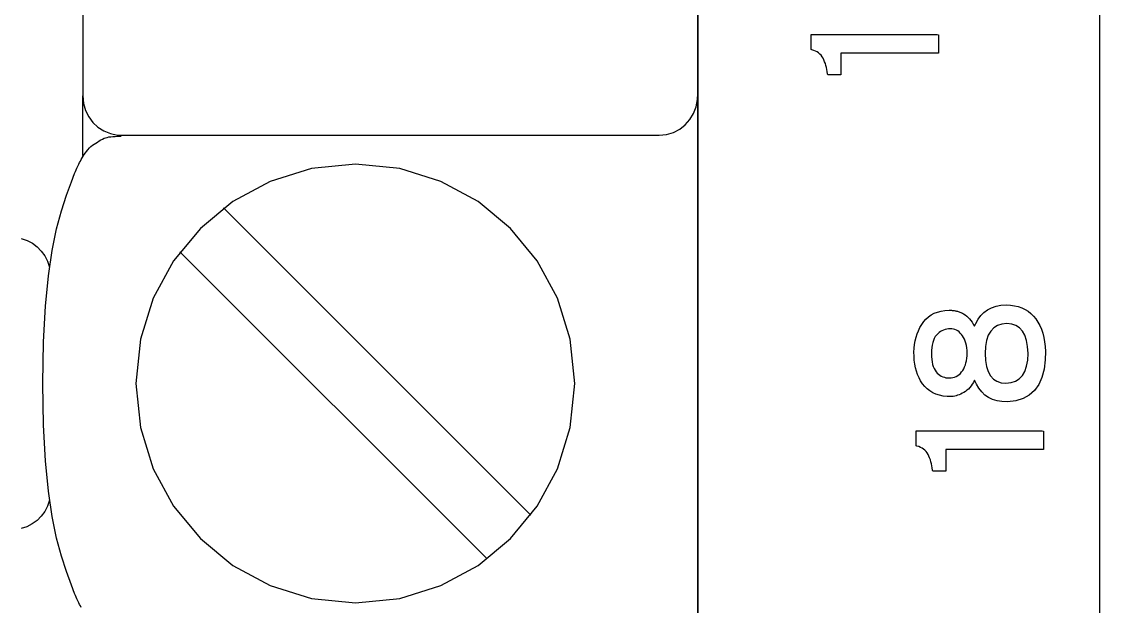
# Model space of a CAD drawing. Extents: x 1 to 47.7, y 0.2 to 35.
# Drawn here: x 35.407 to 36.228, y 8.764 to 9.211 of the extents above; entities that cross this region are included whole.
import ezdxf

# ---------------------------------------------------------------- set-up
doc = ezdxf.new("R2010")
doc.units = 0
doc.header["$MEASUREMENT"] = 0
for name, color, linetype in [('5_1___24__TARGET_LEDS___12', 7, 'CONTINUOUS'), ('6_1__EMPTY_IO_BOARD_POSITI', 7, 'CONTINUOUS'), ('6_2___8__INDEPENDENT_INPUT', 7, 'CONTINUOUS'), ('6_3___8__OPTOISO_INDEPENDE', 7, 'CONTINUOUS'), ('6_4___24__OPTOISO_INDEPEND', 7, 'CONTINUOUS'), ('6_5___8__INDEPENDENT_INPUT', 7, 'CONTINUOUS'), ('6_6___8__INDEPENDENT_INPUT', 7, 'CONTINUOUS'), ('6_7___8__OPTOISO_INDEPENDE', 7, 'CONTINUOUS'), ('6_8___8__OPTOISO_INDEPENDE', 7, 'CONTINUOUS'), ('7_0_____DWG', 7, 'CONTINUOUS')]:
    doc.layers.add(name, color=color, linetype=linetype)

msp = doc.modelspace()

# ---------------------------------------------------------------- linework, layer by layer
at = {"layer": '5_1___24__TARGET_LEDS___12'}
for points in [[(35.92211, 8.74848), (35.92211, 8.78019), (35.92211, 8.81402), (35.92211, 8.8499), (35.92211, 8.88779), (35.92211, 8.92763), (35.92211, 9.01293), (35.92211, 9.10536), (35.92211, 9.20447), (35.92211, 9.30982), (35.92211, 9.42095), (35.92211, 9.53743), (35.92211, 9.65881)], [(35.45336, 9.2282), (35.45336, 9.20049), (35.45336, 9.17675), (35.45336, 9.16018), (35.45336, 9.15395), (35.45388, 9.14825), (35.4554, 9.14291), (35.4578, 9.13803), (35.461, 9.13372), (35.4649, 9.13006), (35.46939, 9.12717), (35.47438, 9.12514), (35.47978, 9.12408), (35.48669, 9.12395), (35.51642, 9.12395), (35.56819, 9.12395), (35.634, 9.12395), (35.70581, 9.12395), (35.77562, 9.12395), (35.83541, 9.12395), (35.87716, 9.12395), (35.89286, 9.12395), (35.89843, 9.12449), (35.90363, 9.12604), (35.90839, 9.12851), (35.91259, 9.1318), (35.91615, 9.1358), (35.91897, 9.14041), (35.92094, 9.14553), (35.92197, 9.15106), (35.92211, 9.15557), (35.92211, 9.16737), (35.92211, 9.18792), (35.92211, 9.21405)], [(35.45336, 9.1084), (35.45336, 9.15395)], [(35.45218, 8.76358), (35.45152, 8.76482), (35.4509, 8.76599), (35.45034, 8.76708), (35.44981, 8.76814), (35.4493, 8.7692), (35.44879, 8.77031), (35.44827, 8.77151), (35.4477, 8.77283), (35.44708, 8.77433), (35.4446, 8.78065), (35.44079, 8.79093), (35.43698, 8.80272), (35.43331, 8.81654), (35.42995, 8.83291), (35.42707, 8.85237), (35.42481, 8.87544), (35.42334, 8.90265), (35.42281, 8.93451), (35.42334, 8.96637), (35.42481, 8.99357), (35.42707, 9.01663), (35.42995, 9.03609), (35.43331, 9.05247), (35.43698, 9.06628), (35.44079, 9.07807), (35.4446, 9.08835), (35.44708, 9.09467), (35.4477, 9.09617), (35.44827, 9.09749), (35.44879, 9.09869), (35.4493, 9.0998), (35.44981, 9.10086), (35.45034, 9.10192), (35.4509, 9.10301), (35.45152, 9.10418), (35.45218, 9.10542), (35.45289, 9.10665), (35.45365, 9.10788), (35.45446, 9.10911), (35.45532, 9.11036), (35.45625, 9.11161), (35.45724, 9.1129), (35.45831, 9.11421), (35.45946, 9.11543), (35.46071, 9.11623), (35.46197, 9.11705), (35.46324, 9.1179), (35.46451, 9.11873), (35.46578, 9.11954), (35.46704, 9.1203), (35.4683, 9.12099), (35.46955, 9.12158), (35.47069, 9.122), (35.47191, 9.12231), (35.47329, 9.12257), (35.47477, 9.12277), (35.47633, 9.12293), (35.47793, 9.12305), (35.47953, 9.12313), (35.4811, 9.12317), (35.4826, 9.12319)], [(35.79496, 8.83415), (35.5607, 9.06842)], [(35.40643, 9.04508), (35.41081, 9.04363), (35.41486, 9.04151), (35.4185, 9.0388), (35.42169, 9.03555), (35.42436, 9.03183), (35.42646, 9.0277), (35.42793, 9.02322)], [(35.76154, 8.80073), (35.52727, 9.035)], [(35.42793, 8.84545), (35.42643, 8.84101), (35.42431, 8.83692), (35.42163, 8.83324), (35.41844, 8.83002), (35.41479, 8.82734), (35.41076, 8.82525), (35.4064, 8.82382)]]:
    msp.add_lwpolyline(points, dxfattribs=at)
msp.add_lwpolyline([(35.66131, 8.76715), (35.69499, 8.77055), (35.72636, 8.7803), (35.75474, 8.79573), (35.77946, 8.81617), (35.79986, 8.84095), (35.81526, 8.86939), (35.82499, 8.90082), (35.82838, 8.93458), (35.82499, 8.96827), (35.81526, 8.99967), (35.79986, 9.02808), (35.77946, 9.05283), (35.75474, 9.07326), (35.72636, 9.08869), (35.69499, 9.09844), (35.66131, 9.10184), (35.6276, 9.09844), (35.59619, 9.08869), (35.56775, 9.07326), (35.54295, 9.05283), (35.52249, 9.02808), (35.50703, 8.99967), (35.49726, 8.96827), (35.49386, 8.93458), (35.49726, 8.90082), (35.50703, 8.86939), (35.52249, 8.84095), (35.54295, 8.81617), (35.56775, 8.79573), (35.59619, 8.7803), (35.6276, 8.77055)], close=True, dxfattribs=at)
at = {"layer": '6_1__EMPTY_IO_BOARD_POSITI'}
msp.add_lwpolyline([(35.92235, 9.71511), (35.92235, 9.62793), (35.92235, 9.54298), (35.92235, 9.46042), (35.92235, 9.38039), (35.92235, 9.30305), (35.92235, 9.22855), (35.92235, 9.15705), (35.92235, 9.08869), (35.92235, 9.02364), (35.92235, 8.96204), (35.92235, 8.90404), (35.92235, 8.84981), (35.92235, 8.79949), (35.92235, 8.75324)], dxfattribs=at)
at = {"layer": '6_2___8__INDEPENDENT_INPUT'}
for points in [[(35.92211, 8.74848), (35.92211, 8.78019), (35.92211, 8.81402), (35.92211, 8.8499), (35.92211, 8.88779), (35.92211, 8.92763), (35.92211, 9.01293), (35.92211, 9.10536), (35.92211, 9.20447), (35.92211, 9.30982), (35.92211, 9.42095), (35.92211, 9.53743), (35.92211, 9.65881)], [(35.45336, 9.2282), (35.45336, 9.20049), (35.45336, 9.17675), (35.45336, 9.16018), (35.45336, 9.15395), (35.45388, 9.14825), (35.4554, 9.14291), (35.4578, 9.13803), (35.461, 9.13372), (35.4649, 9.13006), (35.46939, 9.12717), (35.47438, 9.12514), (35.47978, 9.12408), (35.48669, 9.12395), (35.51642, 9.12395), (35.56819, 9.12395), (35.634, 9.12395), (35.70581, 9.12395), (35.77562, 9.12395), (35.83541, 9.12395), (35.87716, 9.12395), (35.89286, 9.12395), (35.89843, 9.12449), (35.90363, 9.12604), (35.90839, 9.12851), (35.91259, 9.1318), (35.91615, 9.1358), (35.91897, 9.14041), (35.92094, 9.14553), (35.92197, 9.15106), (35.92211, 9.15557), (35.92211, 9.16737), (35.92211, 9.18792), (35.92211, 9.21405)], [(35.45336, 9.1084), (35.45336, 9.15395)], [(35.45218, 8.76358), (35.45152, 8.76482), (35.4509, 8.76599), (35.45034, 8.76708), (35.44981, 8.76814), (35.4493, 8.7692), (35.44879, 8.77031), (35.44827, 8.77151), (35.4477, 8.77283), (35.44708, 8.77433), (35.4446, 8.78065), (35.44079, 8.79093), (35.43698, 8.80272), (35.43331, 8.81654), (35.42995, 8.83291), (35.42707, 8.85237), (35.42481, 8.87544), (35.42334, 8.90265), (35.42281, 8.93451), (35.42334, 8.96637), (35.42481, 8.99357), (35.42707, 9.01663), (35.42995, 9.03609), (35.43331, 9.05247), (35.43698, 9.06628), (35.44079, 9.07807), (35.4446, 9.08835), (35.44708, 9.09467), (35.4477, 9.09617), (35.44827, 9.09749), (35.44879, 9.09869), (35.4493, 9.0998), (35.44981, 9.10086), (35.45034, 9.10192), (35.4509, 9.10301), (35.45152, 9.10418), (35.45218, 9.10542), (35.45289, 9.10665), (35.45365, 9.10788), (35.45446, 9.10911), (35.45532, 9.11036), (35.45625, 9.11161), (35.45724, 9.1129), (35.45831, 9.11421), (35.45946, 9.11543), (35.46071, 9.11623), (35.46197, 9.11705), (35.46324, 9.1179), (35.46451, 9.11873), (35.46578, 9.11954), (35.46704, 9.1203), (35.4683, 9.12099), (35.46955, 9.12158), (35.47069, 9.122), (35.47191, 9.12231), (35.47329, 9.12257), (35.47477, 9.12277), (35.47633, 9.12293), (35.47793, 9.12305), (35.47953, 9.12313), (35.4811, 9.12317), (35.4826, 9.12319)], [(35.79496, 8.83415), (35.5607, 9.06842)], [(35.40643, 9.04508), (35.41081, 9.04363), (35.41486, 9.04151), (35.4185, 9.0388), (35.42169, 9.03555), (35.42436, 9.03183), (35.42646, 9.0277), (35.42793, 9.02322)], [(35.76154, 8.80073), (35.52727, 9.035)], [(35.42793, 8.84545), (35.42643, 8.84101), (35.42431, 8.83692), (35.42163, 8.83324), (35.41844, 8.83002), (35.41479, 8.82734), (35.41076, 8.82525), (35.4064, 8.82382)]]:
    msp.add_lwpolyline(points, dxfattribs=at)
msp.add_lwpolyline([(35.66131, 8.76715), (35.69499, 8.77055), (35.72636, 8.7803), (35.75474, 8.79573), (35.77946, 8.81617), (35.79986, 8.84095), (35.81526, 8.86939), (35.82499, 8.90082), (35.82838, 8.93458), (35.82499, 8.96827), (35.81526, 8.99967), (35.79986, 9.02808), (35.77946, 9.05283), (35.75474, 9.07326), (35.72636, 9.08869), (35.69499, 9.09844), (35.66131, 9.10184), (35.6276, 9.09844), (35.59619, 9.08869), (35.56775, 9.07326), (35.54295, 9.05283), (35.52249, 9.02808), (35.50703, 8.99967), (35.49726, 8.96827), (35.49386, 8.93458), (35.49726, 8.90082), (35.50703, 8.86939), (35.52249, 8.84095), (35.54295, 8.81617), (35.56775, 8.79573), (35.59619, 8.7803), (35.6276, 8.77055)], close=True, dxfattribs=at)
at = {"layer": '6_3___8__OPTOISO_INDEPENDE'}
for points in [[(35.92211, 8.74848), (35.92211, 8.78019), (35.92211, 8.81402), (35.92211, 8.8499), (35.92211, 8.88779), (35.92211, 8.92763), (35.92211, 9.01293), (35.92211, 9.10536), (35.92211, 9.20447), (35.92211, 9.30982), (35.92211, 9.42095), (35.92211, 9.53743), (35.92211, 9.65881)], [(35.45336, 9.2282), (35.45336, 9.20049), (35.45336, 9.17675), (35.45336, 9.16018), (35.45336, 9.15395), (35.45388, 9.14825), (35.4554, 9.14291), (35.4578, 9.13803), (35.461, 9.13372), (35.4649, 9.13006), (35.46939, 9.12717), (35.47438, 9.12514), (35.47978, 9.12408), (35.48669, 9.12395), (35.51642, 9.12395), (35.56819, 9.12395), (35.634, 9.12395), (35.70581, 9.12395), (35.77562, 9.12395), (35.83541, 9.12395), (35.87716, 9.12395), (35.89286, 9.12395), (35.89843, 9.12449), (35.90363, 9.12604), (35.90839, 9.12851), (35.91259, 9.1318), (35.91615, 9.1358), (35.91897, 9.14041), (35.92094, 9.14553), (35.92197, 9.15106), (35.92211, 9.15557), (35.92211, 9.16737), (35.92211, 9.18792), (35.92211, 9.21405)], [(35.45336, 9.1084), (35.45336, 9.15395)], [(35.45218, 8.76358), (35.45152, 8.76482), (35.4509, 8.76599), (35.45034, 8.76708), (35.44981, 8.76814), (35.4493, 8.7692), (35.44879, 8.77031), (35.44827, 8.77151), (35.4477, 8.77283), (35.44708, 8.77433), (35.4446, 8.78065), (35.44079, 8.79093), (35.43698, 8.80272), (35.43331, 8.81654), (35.42995, 8.83291), (35.42707, 8.85237), (35.42481, 8.87544), (35.42334, 8.90265), (35.42281, 8.93451), (35.42334, 8.96637), (35.42481, 8.99357), (35.42707, 9.01663), (35.42995, 9.03609), (35.43331, 9.05247), (35.43698, 9.06628), (35.44079, 9.07807), (35.4446, 9.08835), (35.44708, 9.09467), (35.4477, 9.09617), (35.44827, 9.09749), (35.44879, 9.09869), (35.4493, 9.0998), (35.44981, 9.10086), (35.45034, 9.10192), (35.4509, 9.10301), (35.45152, 9.10418), (35.45218, 9.10542), (35.45289, 9.10665), (35.45365, 9.10788), (35.45446, 9.10911), (35.45532, 9.11036), (35.45625, 9.11161), (35.45724, 9.1129), (35.45831, 9.11421), (35.45946, 9.11543), (35.46071, 9.11623), (35.46197, 9.11705), (35.46324, 9.1179), (35.46451, 9.11873), (35.46578, 9.11954), (35.46704, 9.1203), (35.4683, 9.12099), (35.46955, 9.12158), (35.47069, 9.122), (35.47191, 9.12231), (35.47329, 9.12257), (35.47477, 9.12277), (35.47633, 9.12293), (35.47793, 9.12305), (35.47953, 9.12313), (35.4811, 9.12317), (35.4826, 9.12319)], [(35.79496, 8.83415), (35.5607, 9.06842)], [(35.40643, 9.04508), (35.41081, 9.04363), (35.41486, 9.04151), (35.4185, 9.0388), (35.42169, 9.03555), (35.42436, 9.03183), (35.42646, 9.0277), (35.42793, 9.02322)], [(35.76154, 8.80073), (35.52727, 9.035)], [(35.42793, 8.84545), (35.42643, 8.84101), (35.42431, 8.83692), (35.42163, 8.83324), (35.41844, 8.83002), (35.41479, 8.82734), (35.41076, 8.82525), (35.4064, 8.82382)]]:
    msp.add_lwpolyline(points, dxfattribs=at)
msp.add_lwpolyline([(35.66131, 8.76715), (35.69499, 8.77055), (35.72636, 8.7803), (35.75474, 8.79573), (35.77946, 8.81617), (35.79986, 8.84095), (35.81526, 8.86939), (35.82499, 8.90082), (35.82838, 8.93458), (35.82499, 8.96827), (35.81526, 8.99967), (35.79986, 9.02808), (35.77946, 9.05283), (35.75474, 9.07326), (35.72636, 9.08869), (35.69499, 9.09844), (35.66131, 9.10184), (35.6276, 9.09844), (35.59619, 9.08869), (35.56775, 9.07326), (35.54295, 9.05283), (35.52249, 9.02808), (35.50703, 8.99967), (35.49726, 8.96827), (35.49386, 8.93458), (35.49726, 8.90082), (35.50703, 8.86939), (35.52249, 8.84095), (35.54295, 8.81617), (35.56775, 8.79573), (35.59619, 8.7803), (35.6276, 8.77055)], close=True, dxfattribs=at)
at = {"layer": '6_4___24__OPTOISO_INDEPEND'}
for points in [[(35.92211, 8.74848), (35.92211, 8.78019), (35.92211, 8.81402), (35.92211, 8.8499), (35.92211, 8.88779), (35.92211, 8.92763), (35.92211, 9.01293), (35.92211, 9.10536), (35.92211, 9.20447), (35.92211, 9.30982), (35.92211, 9.42095), (35.92211, 9.53743), (35.92211, 9.65881)], [(35.45336, 9.2282), (35.45336, 9.20049), (35.45336, 9.17675), (35.45336, 9.16018), (35.45336, 9.15395), (35.45388, 9.14825), (35.4554, 9.14291), (35.4578, 9.13803), (35.461, 9.13372), (35.4649, 9.13006), (35.46939, 9.12717), (35.47438, 9.12514), (35.47978, 9.12408), (35.48669, 9.12395), (35.51642, 9.12395), (35.56819, 9.12395), (35.634, 9.12395), (35.70581, 9.12395), (35.77562, 9.12395), (35.83541, 9.12395), (35.87716, 9.12395), (35.89286, 9.12395), (35.89843, 9.12449), (35.90363, 9.12604), (35.90839, 9.12851), (35.91259, 9.1318), (35.91615, 9.1358), (35.91897, 9.14041), (35.92094, 9.14553), (35.92197, 9.15106), (35.92211, 9.15557), (35.92211, 9.16737), (35.92211, 9.18792), (35.92211, 9.21405)], [(35.45336, 9.1084), (35.45336, 9.15395)], [(35.45218, 8.76358), (35.45152, 8.76482), (35.4509, 8.76599), (35.45034, 8.76708), (35.44981, 8.76814), (35.4493, 8.7692), (35.44879, 8.77031), (35.44827, 8.77151), (35.4477, 8.77283), (35.44708, 8.77433), (35.4446, 8.78065), (35.44079, 8.79093), (35.43698, 8.80272), (35.43331, 8.81654), (35.42995, 8.83291), (35.42707, 8.85237), (35.42481, 8.87544), (35.42334, 8.90265), (35.42281, 8.93451), (35.42334, 8.96637), (35.42481, 8.99357), (35.42707, 9.01663), (35.42995, 9.03609), (35.43331, 9.05247), (35.43698, 9.06628), (35.44079, 9.07807), (35.4446, 9.08835), (35.44708, 9.09467), (35.4477, 9.09617), (35.44827, 9.09749), (35.44879, 9.09869), (35.4493, 9.0998), (35.44981, 9.10086), (35.45034, 9.10192), (35.4509, 9.10301), (35.45152, 9.10418), (35.45218, 9.10542), (35.45289, 9.10665), (35.45365, 9.10788), (35.45446, 9.10911), (35.45532, 9.11036), (35.45625, 9.11161), (35.45724, 9.1129), (35.45831, 9.11421), (35.45946, 9.11543), (35.46071, 9.11623), (35.46197, 9.11705), (35.46324, 9.1179), (35.46451, 9.11873), (35.46578, 9.11954), (35.46704, 9.1203), (35.4683, 9.12099), (35.46955, 9.12158), (35.47069, 9.122), (35.47191, 9.12231), (35.47329, 9.12257), (35.47477, 9.12277), (35.47633, 9.12293), (35.47793, 9.12305), (35.47953, 9.12313), (35.4811, 9.12317), (35.4826, 9.12319)], [(35.79496, 8.83415), (35.5607, 9.06842)], [(35.40643, 9.04508), (35.41081, 9.04363), (35.41486, 9.04151), (35.4185, 9.0388), (35.42169, 9.03555), (35.42436, 9.03183), (35.42646, 9.0277), (35.42793, 9.02322)], [(35.76154, 8.80073), (35.52727, 9.035)], [(35.42793, 8.84545), (35.42643, 8.84101), (35.42431, 8.83692), (35.42163, 8.83324), (35.41844, 8.83002), (35.41479, 8.82734), (35.41076, 8.82525), (35.4064, 8.82382)]]:
    msp.add_lwpolyline(points, dxfattribs=at)
msp.add_lwpolyline([(35.66131, 8.76715), (35.69499, 8.77055), (35.72636, 8.7803), (35.75474, 8.79573), (35.77946, 8.81617), (35.79986, 8.84095), (35.81526, 8.86939), (35.82499, 8.90082), (35.82838, 8.93458), (35.82499, 8.96827), (35.81526, 8.99967), (35.79986, 9.02808), (35.77946, 9.05283), (35.75474, 9.07326), (35.72636, 9.08869), (35.69499, 9.09844), (35.66131, 9.10184), (35.6276, 9.09844), (35.59619, 9.08869), (35.56775, 9.07326), (35.54295, 9.05283), (35.52249, 9.02808), (35.50703, 8.99967), (35.49726, 8.96827), (35.49386, 8.93458), (35.49726, 8.90082), (35.50703, 8.86939), (35.52249, 8.84095), (35.54295, 8.81617), (35.56775, 8.79573), (35.59619, 8.7803), (35.6276, 8.77055)], close=True, dxfattribs=at)
at = {"layer": '6_5___8__INDEPENDENT_INPUT'}
for points in [[(35.92211, 8.74848), (35.92211, 8.78019), (35.92211, 8.81402), (35.92211, 8.8499), (35.92211, 8.88779), (35.92211, 8.92763), (35.92211, 9.01293), (35.92211, 9.10536), (35.92211, 9.20447), (35.92211, 9.30982), (35.92211, 9.42095), (35.92211, 9.53743), (35.92211, 9.65881)], [(35.45336, 9.2282), (35.45336, 9.20049), (35.45336, 9.17675), (35.45336, 9.16018), (35.45336, 9.15395), (35.45388, 9.14825), (35.4554, 9.14291), (35.4578, 9.13803), (35.461, 9.13372), (35.4649, 9.13006), (35.46939, 9.12717), (35.47438, 9.12514), (35.47978, 9.12408), (35.48669, 9.12395), (35.51642, 9.12395), (35.56819, 9.12395), (35.634, 9.12395), (35.70581, 9.12395), (35.77562, 9.12395), (35.83541, 9.12395), (35.87716, 9.12395), (35.89286, 9.12395), (35.89843, 9.12449), (35.90363, 9.12604), (35.90839, 9.12851), (35.91259, 9.1318), (35.91615, 9.1358), (35.91897, 9.14041), (35.92094, 9.14553), (35.92197, 9.15106), (35.92211, 9.15557), (35.92211, 9.16737), (35.92211, 9.18792), (35.92211, 9.21405)], [(35.45336, 9.1084), (35.45336, 9.15395)], [(35.45218, 8.76358), (35.45152, 8.76482), (35.4509, 8.76599), (35.45034, 8.76708), (35.44981, 8.76814), (35.4493, 8.7692), (35.44879, 8.77031), (35.44827, 8.77151), (35.4477, 8.77283), (35.44708, 8.77433), (35.4446, 8.78065), (35.44079, 8.79093), (35.43698, 8.80272), (35.43331, 8.81654), (35.42995, 8.83291), (35.42707, 8.85237), (35.42481, 8.87544), (35.42334, 8.90265), (35.42281, 8.93451), (35.42334, 8.96637), (35.42481, 8.99357), (35.42707, 9.01663), (35.42995, 9.03609), (35.43331, 9.05247), (35.43698, 9.06628), (35.44079, 9.07807), (35.4446, 9.08835), (35.44708, 9.09467), (35.4477, 9.09617), (35.44827, 9.09749), (35.44879, 9.09869), (35.4493, 9.0998), (35.44981, 9.10086), (35.45034, 9.10192), (35.4509, 9.10301), (35.45152, 9.10418), (35.45218, 9.10542), (35.45289, 9.10665), (35.45365, 9.10788), (35.45446, 9.10911), (35.45532, 9.11036), (35.45625, 9.11161), (35.45724, 9.1129), (35.45831, 9.11421), (35.45946, 9.11543), (35.46071, 9.11623), (35.46197, 9.11705), (35.46324, 9.1179), (35.46451, 9.11873), (35.46578, 9.11954), (35.46704, 9.1203), (35.4683, 9.12099), (35.46955, 9.12158), (35.47069, 9.122), (35.47191, 9.12231), (35.47329, 9.12257), (35.47477, 9.12277), (35.47633, 9.12293), (35.47793, 9.12305), (35.47953, 9.12313), (35.4811, 9.12317), (35.4826, 9.12319)], [(35.79496, 8.83415), (35.5607, 9.06842)], [(35.40643, 9.04508), (35.41081, 9.04363), (35.41486, 9.04151), (35.4185, 9.0388), (35.42169, 9.03555), (35.42436, 9.03183), (35.42646, 9.0277), (35.42793, 9.02322)], [(35.76154, 8.80073), (35.52727, 9.035)], [(35.42793, 8.84545), (35.42643, 8.84101), (35.42431, 8.83692), (35.42163, 8.83324), (35.41844, 8.83002), (35.41479, 8.82734), (35.41076, 8.82525), (35.4064, 8.82382)]]:
    msp.add_lwpolyline(points, dxfattribs=at)
msp.add_lwpolyline([(35.66131, 8.76715), (35.69499, 8.77055), (35.72636, 8.7803), (35.75474, 8.79573), (35.77946, 8.81617), (35.79986, 8.84095), (35.81526, 8.86939), (35.82499, 8.90082), (35.82838, 8.93458), (35.82499, 8.96827), (35.81526, 8.99967), (35.79986, 9.02808), (35.77946, 9.05283), (35.75474, 9.07326), (35.72636, 9.08869), (35.69499, 9.09844), (35.66131, 9.10184), (35.6276, 9.09844), (35.59619, 9.08869), (35.56775, 9.07326), (35.54295, 9.05283), (35.52249, 9.02808), (35.50703, 8.99967), (35.49726, 8.96827), (35.49386, 8.93458), (35.49726, 8.90082), (35.50703, 8.86939), (35.52249, 8.84095), (35.54295, 8.81617), (35.56775, 8.79573), (35.59619, 8.7803), (35.6276, 8.77055)], close=True, dxfattribs=at)
at = {"layer": '6_6___8__INDEPENDENT_INPUT'}
for points in [[(35.92211, 8.74848), (35.92211, 8.78019), (35.92211, 8.81402), (35.92211, 8.8499), (35.92211, 8.88779), (35.92211, 8.92763), (35.92211, 9.01293), (35.92211, 9.10536), (35.92211, 9.20447), (35.92211, 9.30982), (35.92211, 9.42095), (35.92211, 9.53743), (35.92211, 9.65881)], [(35.45336, 9.2282), (35.45336, 9.20049), (35.45336, 9.17675), (35.45336, 9.16018), (35.45336, 9.15395), (35.45388, 9.14825), (35.4554, 9.14291), (35.4578, 9.13803), (35.461, 9.13372), (35.4649, 9.13006), (35.46939, 9.12717), (35.47438, 9.12514), (35.47978, 9.12408), (35.48669, 9.12395), (35.51642, 9.12395), (35.56819, 9.12395), (35.634, 9.12395), (35.70581, 9.12395), (35.77562, 9.12395), (35.83541, 9.12395), (35.87716, 9.12395), (35.89286, 9.12395), (35.89843, 9.12449), (35.90363, 9.12604), (35.90839, 9.12851), (35.91259, 9.1318), (35.91615, 9.1358), (35.91897, 9.14041), (35.92094, 9.14553), (35.92197, 9.15106), (35.92211, 9.15557), (35.92211, 9.16737), (35.92211, 9.18792), (35.92211, 9.21405)], [(35.45336, 9.1084), (35.45336, 9.15395)], [(35.45218, 8.76358), (35.45152, 8.76482), (35.4509, 8.76599), (35.45034, 8.76708), (35.44981, 8.76814), (35.4493, 8.7692), (35.44879, 8.77031), (35.44827, 8.77151), (35.4477, 8.77283), (35.44708, 8.77433), (35.4446, 8.78065), (35.44079, 8.79093), (35.43698, 8.80272), (35.43331, 8.81654), (35.42995, 8.83291), (35.42707, 8.85237), (35.42481, 8.87544), (35.42334, 8.90265), (35.42281, 8.93451), (35.42334, 8.96637), (35.42481, 8.99357), (35.42707, 9.01663), (35.42995, 9.03609), (35.43331, 9.05247), (35.43698, 9.06628), (35.44079, 9.07807), (35.4446, 9.08835), (35.44708, 9.09467), (35.4477, 9.09617), (35.44827, 9.09749), (35.44879, 9.09869), (35.4493, 9.0998), (35.44981, 9.10086), (35.45034, 9.10192), (35.4509, 9.10301), (35.45152, 9.10418), (35.45218, 9.10542), (35.45289, 9.10665), (35.45365, 9.10788), (35.45446, 9.10911), (35.45532, 9.11036), (35.45625, 9.11161), (35.45724, 9.1129), (35.45831, 9.11421), (35.45946, 9.11543), (35.46071, 9.11623), (35.46197, 9.11705), (35.46324, 9.1179), (35.46451, 9.11873), (35.46578, 9.11954), (35.46704, 9.1203), (35.4683, 9.12099), (35.46955, 9.12158), (35.47069, 9.122), (35.47191, 9.12231), (35.47329, 9.12257), (35.47477, 9.12277), (35.47633, 9.12293), (35.47793, 9.12305), (35.47953, 9.12313), (35.4811, 9.12317), (35.4826, 9.12319)], [(35.79496, 8.83415), (35.5607, 9.06842)], [(35.40643, 9.04508), (35.41081, 9.04363), (35.41486, 9.04151), (35.4185, 9.0388), (35.42169, 9.03555), (35.42436, 9.03183), (35.42646, 9.0277), (35.42793, 9.02322)], [(35.76154, 8.80073), (35.52727, 9.035)], [(35.42793, 8.84545), (35.42643, 8.84101), (35.42431, 8.83692), (35.42163, 8.83324), (35.41844, 8.83002), (35.41479, 8.82734), (35.41076, 8.82525), (35.4064, 8.82382)]]:
    msp.add_lwpolyline(points, dxfattribs=at)
msp.add_lwpolyline([(35.66131, 8.76715), (35.69499, 8.77055), (35.72636, 8.7803), (35.75474, 8.79573), (35.77946, 8.81617), (35.79986, 8.84095), (35.81526, 8.86939), (35.82499, 8.90082), (35.82838, 8.93458), (35.82499, 8.96827), (35.81526, 8.99967), (35.79986, 9.02808), (35.77946, 9.05283), (35.75474, 9.07326), (35.72636, 9.08869), (35.69499, 9.09844), (35.66131, 9.10184), (35.6276, 9.09844), (35.59619, 9.08869), (35.56775, 9.07326), (35.54295, 9.05283), (35.52249, 9.02808), (35.50703, 8.99967), (35.49726, 8.96827), (35.49386, 8.93458), (35.49726, 8.90082), (35.50703, 8.86939), (35.52249, 8.84095), (35.54295, 8.81617), (35.56775, 8.79573), (35.59619, 8.7803), (35.6276, 8.77055)], close=True, dxfattribs=at)
at = {"layer": '6_7___8__OPTOISO_INDEPENDE'}
for points in [[(35.92211, 8.74848), (35.92211, 8.78019), (35.92211, 8.81402), (35.92211, 8.8499), (35.92211, 8.88779), (35.92211, 8.92763), (35.92211, 9.01293), (35.92211, 9.10536), (35.92211, 9.20447), (35.92211, 9.30982), (35.92211, 9.42095), (35.92211, 9.53743), (35.92211, 9.65881)], [(35.45336, 9.2282), (35.45336, 9.20049), (35.45336, 9.17675), (35.45336, 9.16018), (35.45336, 9.15395), (35.45388, 9.14825), (35.4554, 9.14291), (35.4578, 9.13803), (35.461, 9.13372), (35.4649, 9.13006), (35.46939, 9.12717), (35.47438, 9.12514), (35.47978, 9.12408), (35.48669, 9.12395), (35.51642, 9.12395), (35.56819, 9.12395), (35.634, 9.12395), (35.70581, 9.12395), (35.77562, 9.12395), (35.83541, 9.12395), (35.87716, 9.12395), (35.89286, 9.12395), (35.89843, 9.12449), (35.90363, 9.12604), (35.90839, 9.12851), (35.91259, 9.1318), (35.91615, 9.1358), (35.91897, 9.14041), (35.92094, 9.14553), (35.92197, 9.15106), (35.92211, 9.15557), (35.92211, 9.16737), (35.92211, 9.18792), (35.92211, 9.21405)], [(35.45336, 9.1084), (35.45336, 9.15395)], [(35.45218, 8.76358), (35.45152, 8.76482), (35.4509, 8.76599), (35.45034, 8.76708), (35.44981, 8.76814), (35.4493, 8.7692), (35.44879, 8.77031), (35.44827, 8.77151), (35.4477, 8.77283), (35.44708, 8.77433), (35.4446, 8.78065), (35.44079, 8.79093), (35.43698, 8.80272), (35.43331, 8.81654), (35.42995, 8.83291), (35.42707, 8.85237), (35.42481, 8.87544), (35.42334, 8.90265), (35.42281, 8.93451), (35.42334, 8.96637), (35.42481, 8.99357), (35.42707, 9.01663), (35.42995, 9.03609), (35.43331, 9.05247), (35.43698, 9.06628), (35.44079, 9.07807), (35.4446, 9.08835), (35.44708, 9.09467), (35.4477, 9.09617), (35.44827, 9.09749), (35.44879, 9.09869), (35.4493, 9.0998), (35.44981, 9.10086), (35.45034, 9.10192), (35.4509, 9.10301), (35.45152, 9.10418), (35.45218, 9.10542), (35.45289, 9.10665), (35.45365, 9.10788), (35.45446, 9.10911), (35.45532, 9.11036), (35.45625, 9.11161), (35.45724, 9.1129), (35.45831, 9.11421), (35.45946, 9.11543), (35.46071, 9.11623), (35.46197, 9.11705), (35.46324, 9.1179), (35.46451, 9.11873), (35.46578, 9.11954), (35.46704, 9.1203), (35.4683, 9.12099), (35.46955, 9.12158), (35.47069, 9.122), (35.47191, 9.12231), (35.47329, 9.12257), (35.47477, 9.12277), (35.47633, 9.12293), (35.47793, 9.12305), (35.47953, 9.12313), (35.4811, 9.12317), (35.4826, 9.12319)], [(35.79496, 8.83415), (35.5607, 9.06842)], [(35.40643, 9.04508), (35.41081, 9.04363), (35.41486, 9.04151), (35.4185, 9.0388), (35.42169, 9.03555), (35.42436, 9.03183), (35.42646, 9.0277), (35.42793, 9.02322)], [(35.76154, 8.80073), (35.52727, 9.035)], [(35.42793, 8.84545), (35.42643, 8.84101), (35.42431, 8.83692), (35.42163, 8.83324), (35.41844, 8.83002), (35.41479, 8.82734), (35.41076, 8.82525), (35.4064, 8.82382)]]:
    msp.add_lwpolyline(points, dxfattribs=at)
msp.add_lwpolyline([(35.66131, 8.76715), (35.69499, 8.77055), (35.72636, 8.7803), (35.75474, 8.79573), (35.77946, 8.81617), (35.79986, 8.84095), (35.81526, 8.86939), (35.82499, 8.90082), (35.82838, 8.93458), (35.82499, 8.96827), (35.81526, 8.99967), (35.79986, 9.02808), (35.77946, 9.05283), (35.75474, 9.07326), (35.72636, 9.08869), (35.69499, 9.09844), (35.66131, 9.10184), (35.6276, 9.09844), (35.59619, 9.08869), (35.56775, 9.07326), (35.54295, 9.05283), (35.52249, 9.02808), (35.50703, 8.99967), (35.49726, 8.96827), (35.49386, 8.93458), (35.49726, 8.90082), (35.50703, 8.86939), (35.52249, 8.84095), (35.54295, 8.81617), (35.56775, 8.79573), (35.59619, 8.7803), (35.6276, 8.77055)], close=True, dxfattribs=at)
at = {"layer": '6_8___8__OPTOISO_INDEPENDE'}
for points in [[(35.92211, 8.74848), (35.92211, 8.78019), (35.92211, 8.81402), (35.92211, 8.8499), (35.92211, 8.88779), (35.92211, 8.92763), (35.92211, 9.01293), (35.92211, 9.10536), (35.92211, 9.20447), (35.92211, 9.30982), (35.92211, 9.42095), (35.92211, 9.53743), (35.92211, 9.65881)], [(35.45336, 9.2282), (35.45336, 9.20049), (35.45336, 9.17675), (35.45336, 9.16018), (35.45336, 9.15395), (35.45388, 9.14825), (35.4554, 9.14291), (35.4578, 9.13803), (35.461, 9.13372), (35.4649, 9.13006), (35.46939, 9.12717), (35.47438, 9.12514), (35.47978, 9.12408), (35.48669, 9.12395), (35.51642, 9.12395), (35.56819, 9.12395), (35.634, 9.12395), (35.70581, 9.12395), (35.77562, 9.12395), (35.83541, 9.12395), (35.87716, 9.12395), (35.89286, 9.12395), (35.89843, 9.12449), (35.90363, 9.12604), (35.90839, 9.12851), (35.91259, 9.1318), (35.91615, 9.1358), (35.91897, 9.14041), (35.92094, 9.14553), (35.92197, 9.15106), (35.92211, 9.15557), (35.92211, 9.16737), (35.92211, 9.18792), (35.92211, 9.21405)], [(35.45336, 9.1084), (35.45336, 9.15395)], [(35.45218, 8.76358), (35.45152, 8.76482), (35.4509, 8.76599), (35.45034, 8.76708), (35.44981, 8.76814), (35.4493, 8.7692), (35.44879, 8.77031), (35.44827, 8.77151), (35.4477, 8.77283), (35.44708, 8.77433), (35.4446, 8.78065), (35.44079, 8.79093), (35.43698, 8.80272), (35.43331, 8.81654), (35.42995, 8.83291), (35.42707, 8.85237), (35.42481, 8.87544), (35.42334, 8.90265), (35.42281, 8.93451), (35.42334, 8.96637), (35.42481, 8.99357), (35.42707, 9.01663), (35.42995, 9.03609), (35.43331, 9.05247), (35.43698, 9.06628), (35.44079, 9.07807), (35.4446, 9.08835), (35.44708, 9.09467), (35.4477, 9.09617), (35.44827, 9.09749), (35.44879, 9.09869), (35.4493, 9.0998), (35.44981, 9.10086), (35.45034, 9.10192), (35.4509, 9.10301), (35.45152, 9.10418), (35.45218, 9.10542), (35.45289, 9.10665), (35.45365, 9.10788), (35.45446, 9.10911), (35.45532, 9.11036), (35.45625, 9.11161), (35.45724, 9.1129), (35.45831, 9.11421), (35.45946, 9.11543), (35.46071, 9.11623), (35.46197, 9.11705), (35.46324, 9.1179), (35.46451, 9.11873), (35.46578, 9.11954), (35.46704, 9.1203), (35.4683, 9.12099), (35.46955, 9.12158), (35.47069, 9.122), (35.47191, 9.12231), (35.47329, 9.12257), (35.47477, 9.12277), (35.47633, 9.12293), (35.47793, 9.12305), (35.47953, 9.12313), (35.4811, 9.12317), (35.4826, 9.12319)], [(35.79496, 8.83415), (35.5607, 9.06842)], [(35.40643, 9.04508), (35.41081, 9.04363), (35.41486, 9.04151), (35.4185, 9.0388), (35.42169, 9.03555), (35.42436, 9.03183), (35.42646, 9.0277), (35.42793, 9.02322)], [(35.76154, 8.80073), (35.52727, 9.035)], [(35.42793, 8.84545), (35.42643, 8.84101), (35.42431, 8.83692), (35.42163, 8.83324), (35.41844, 8.83002), (35.41479, 8.82734), (35.41076, 8.82525), (35.4064, 8.82382)]]:
    msp.add_lwpolyline(points, dxfattribs=at)
msp.add_lwpolyline([(35.66131, 8.76715), (35.69499, 8.77055), (35.72636, 8.7803), (35.75474, 8.79573), (35.77946, 8.81617), (35.79986, 8.84095), (35.81526, 8.86939), (35.82499, 8.90082), (35.82838, 8.93458), (35.82499, 8.96827), (35.81526, 8.99967), (35.79986, 9.02808), (35.77946, 9.05283), (35.75474, 9.07326), (35.72636, 9.08869), (35.69499, 9.09844), (35.66131, 9.10184), (35.6276, 9.09844), (35.59619, 9.08869), (35.56775, 9.07326), (35.54295, 9.05283), (35.52249, 9.02808), (35.50703, 8.99967), (35.49726, 8.96827), (35.49386, 8.93458), (35.49726, 8.90082), (35.50703, 8.86939), (35.52249, 8.84095), (35.54295, 8.81617), (35.56775, 8.79573), (35.59619, 8.7803), (35.6276, 8.77055)], close=True, dxfattribs=at)
at = {"layer": '7_0_____DWG'}
msp.add_lwpolyline([(36.22843, 10.88312), (36.22843, 10.49277), (36.22843, 10.10318), (36.22843, 9.71512), (36.22843, 9.5219), (36.22843, 9.32935), (36.22843, 9.13756), (36.22843, 8.94663), (36.22843, 8.75665), (36.22843, 8.56772), (36.22843, 8.37994), (36.22843, 8.19339)], dxfattribs=at)
for points in [[(36.10571, 9.1866), (36.10286, 9.1866), (36.09528, 9.1866), (36.08441, 9.1866), (36.07173, 9.1866), (36.05869, 9.1866), (36.04673, 9.1866), (36.03733, 9.1866), (36.03193, 9.1866), (36.03118, 9.18643), (36.03118, 9.18522), (36.03118, 9.18311), (36.03118, 9.18044), (36.03118, 9.17751), (36.03118, 9.17467), (36.03118, 9.17224), (36.03118, 9.17054), (36.03118, 9.1699), (36.0308, 9.1699), (36.02978, 9.1699), (36.02831, 9.1699), (36.02661, 9.1699), (36.02485, 9.1699), (36.02324, 9.1699), (36.02197, 9.1699), (36.02125, 9.1699), (36.02107, 9.17077), (36.02088, 9.17246), (36.02062, 9.17409), (36.02029, 9.17566), (36.0199, 9.17717), (36.01945, 9.17863), (36.01893, 9.18003), (36.01834, 9.18137), (36.01769, 9.18265), (36.01698, 9.18383), (36.01618, 9.18491), (36.01527, 9.18588), (36.01427, 9.18674), (36.01317, 9.18749), (36.01197, 9.18814), (36.01067, 9.18868), (36.00927, 9.18911), (36.00853, 9.1894), (36.00853, 9.19022), (36.00853, 9.19166), (36.00853, 9.19349), (36.00853, 9.19549), (36.00853, 9.19743), (36.00853, 9.19909), (36.00853, 9.20025), (36.00853, 9.20069), (36.01225, 9.20069), (36.02214, 9.20069), (36.0363, 9.20069), (36.05284, 9.20069), (36.06985, 9.20069), (36.08544, 9.20069), (36.0977, 9.20069), (36.10474, 9.20069), (36.10571, 9.20055), (36.10571, 9.19953), (36.10571, 9.19775), (36.10571, 9.19549), (36.10571, 9.19302), (36.10571, 9.19063), (36.10571, 9.18857), (36.10571, 9.18714)], [(36.15744, 8.99444), (36.16067, 8.99428), (36.16371, 8.99386), (36.16657, 8.99319), (36.16924, 8.99226), (36.17173, 8.99107), (36.17405, 8.98962), (36.17617, 8.98791), (36.17812, 8.98595), (36.1799, 8.98373), (36.18151, 8.98132), (36.18293, 8.97871), (36.18415, 8.9759), (36.18517, 8.97289), (36.186, 8.96969), (36.18663, 8.96629), (36.18705, 8.96269), (36.18729, 8.95889), (36.18715, 8.95263), (36.18625, 8.94536), (36.18458, 8.93902), (36.18213, 8.93361), (36.17892, 8.92914), (36.17494, 8.92559), (36.17019, 8.92297), (36.16467, 8.92129), (36.15838, 8.92054), (36.15403, 8.92067), (36.15036, 8.92126), (36.14699, 8.9223), (36.14392, 8.92377), (36.14115, 8.92569), (36.13868, 8.92804), (36.13651, 8.93083), (36.13464, 8.93406), (36.13316, 8.93694), (36.13233, 8.93537), (36.13145, 8.93392), (36.13052, 8.93259), (36.12954, 8.93138), (36.12851, 8.93029), (36.12742, 8.92931), (36.12628, 8.92845), (36.12509, 8.9277), (36.12387, 8.92704), (36.12267, 8.92644), (36.12149, 8.92592), (36.12033, 8.92548), (36.11919, 8.92513), (36.11806, 8.92485), (36.11696, 8.92465), (36.11587, 8.92454), (36.11479, 8.9245), (36.11223, 8.92459), (36.10922, 8.92493), (36.10641, 8.92552), (36.10379, 8.92636), (36.10135, 8.92746), (36.09911, 8.9288), (36.09706, 8.9304), (36.0952, 8.93225), (36.09353, 8.93435), (36.09212, 8.93654), (36.09089, 8.93885), (36.08982, 8.94129), (36.08893, 8.94385), (36.08821, 8.94653), (36.08765, 8.94934), (36.08727, 8.95228), (36.08707, 8.95534), (36.08703, 8.95846), (36.08716, 8.96141), (36.08747, 8.96428), (36.08795, 8.96704), (36.0886, 8.96972), (36.08942, 8.9723), (36.09041, 8.97479), (36.09157, 8.97718), (36.09291, 8.97948), (36.09442, 8.98168), (36.09613, 8.98364), (36.09804, 8.98535), (36.10016, 8.98682), (36.10248, 8.98803), (36.105, 8.989), (36.10772, 8.98972), (36.11064, 8.99019), (36.11377, 8.99041), (36.11465, 8.99041), (36.11514, 8.99039), (36.11565, 8.99036), (36.11617, 8.99031), (36.1167, 8.99025), (36.11724, 8.99018), (36.11779, 8.99009), (36.11835, 8.98999), (36.11893, 8.98988), (36.11954, 8.98973), (36.12015, 8.98955), (36.12077, 8.98936), (36.12139, 8.98914), (36.12202, 8.9889), (36.12264, 8.98864), (36.12327, 8.98835), (36.12391, 8.98805), (36.12482, 8.98756), (36.12607, 8.98678), (36.12726, 8.98589), (36.12838, 8.98489), (36.12945, 8.98378), (36.13045, 8.98256), (36.13139, 8.98122), (36.13226, 8.97978), (36.13308, 8.97822), (36.1343, 8.98032), (36.13599, 8.98355), (36.13803, 8.98636), (36.14041, 8.98875), (36.14313, 8.99073), (36.14619, 8.99228), (36.1496, 8.99342), (36.15335, 8.99414)], [(36.11462, 8.97618), (36.11327, 8.97612), (36.11196, 8.97595), (36.1107, 8.97566), (36.10949, 8.97525), (36.10832, 8.97473), (36.1072, 8.97409), (36.10612, 8.97334), (36.1051, 8.97247), (36.10413, 8.97145), (36.10326, 8.97025), (36.1025, 8.96889), (36.10186, 8.96737), (36.10133, 8.96569), (36.10091, 8.96384), (36.1006, 8.96184), (36.1004, 8.95967), (36.10031, 8.95734), (36.1004, 8.95504), (36.10058, 8.9529), (36.10087, 8.95093), (36.10127, 8.94911), (36.10176, 8.94746), (36.10237, 8.94597), (36.10307, 8.94464), (36.10389, 8.94348), (36.10479, 8.94246), (36.10576, 8.94156), (36.10679, 8.94079), (36.10787, 8.94014), (36.109, 8.93961), (36.11019, 8.93921), (36.11143, 8.93893), (36.11273, 8.93878), (36.11408, 8.93875), (36.11546, 8.93882), (36.11678, 8.93903), (36.11803, 8.93939), (36.11922, 8.93988), (36.12034, 8.94052), (36.1214, 8.9413), (36.12239, 8.94222), (36.12332, 8.94329), (36.12419, 8.94447), (36.12497, 8.94575), (36.12564, 8.94713), (36.12621, 8.94862), (36.12668, 8.9502), (36.12704, 8.9519), (36.1273, 8.95369), (36.12746, 8.95559), (36.12751, 8.9576), (36.12746, 8.95969), (36.1273, 8.96165), (36.12703, 8.9635), (36.12665, 8.96522), (36.12617, 8.96682), (36.12558, 8.9683), (36.12488, 8.96965), (36.12407, 8.97089), (36.12321, 8.972), (36.12232, 8.97298), (36.12138, 8.97383), (36.12039, 8.97455), (36.11934, 8.97514), (36.11824, 8.97559), (36.11709, 8.97592), (36.11588, 8.97612)], [(36.15786, 8.98018), (36.15402, 8.97986), (36.15067, 8.97881), (36.14784, 8.97704), (36.1455, 8.97454), (36.14367, 8.97132), (36.14235, 8.96738), (36.14153, 8.96272), (36.14121, 8.95733), (36.14152, 8.95204), (36.14231, 8.94745), (36.14358, 8.94357), (36.14533, 8.94039), (36.14757, 8.93792), (36.15029, 8.93616), (36.15349, 8.9351), (36.15717, 8.93475), (36.16107, 8.93516), (36.16445, 8.93626), (36.16732, 8.93806), (36.16969, 8.94055), (36.17154, 8.94374), (36.17288, 8.94762), (36.17371, 8.9522), (36.17403, 8.95747), (36.17369, 8.96279), (36.17287, 8.96741), (36.17157, 8.97131), (36.16979, 8.97451), (36.16753, 8.97699), (36.16479, 8.97876), (36.16157, 8.97983)], [(36.18576, 8.88422), (36.18291, 8.88422), (36.17533, 8.88422), (36.16447, 8.88422), (36.15178, 8.88422), (36.13874, 8.88422), (36.12678, 8.88422), (36.11738, 8.88422), (36.11198, 8.88422), (36.11123, 8.88406), (36.11123, 8.88285), (36.11123, 8.88074), (36.11123, 8.87806), (36.11123, 8.87514), (36.11123, 8.8723), (36.11123, 8.86986), (36.11123, 8.86817), (36.11123, 8.86753), (36.11085, 8.86753), (36.10983, 8.86753), (36.10836, 8.86753), (36.10666, 8.86753), (36.1049, 8.86753), (36.10329, 8.86753), (36.10202, 8.86753), (36.1013, 8.86753), (36.10112, 8.86839), (36.10093, 8.87008), (36.10067, 8.87171), (36.10034, 8.87329), (36.09995, 8.8748), (36.0995, 8.87626), (36.09898, 8.87766), (36.09839, 8.879), (36.09774, 8.88028), (36.09703, 8.88146), (36.09623, 8.88254), (36.09532, 8.88351), (36.09432, 8.88437), (36.09322, 8.88513), (36.09202, 8.88577), (36.09072, 8.88631), (36.08932, 8.88675), (36.08858, 8.88704), (36.08858, 8.88786), (36.08858, 8.8893), (36.08858, 8.89113), (36.08858, 8.89313), (36.08858, 8.89507), (36.08858, 8.89673), (36.08858, 8.89789), (36.08858, 8.89833), (36.0923, 8.89833), (36.10219, 8.89833), (36.11635, 8.89833), (36.13289, 8.89833), (36.1499, 8.89833), (36.16549, 8.89833), (36.17775, 8.89833), (36.18479, 8.89833), (36.18576, 8.89819), (36.18576, 8.89717), (36.18576, 8.89539), (36.18576, 8.89312), (36.18576, 8.89065), (36.18576, 8.88825), (36.18576, 8.8862), (36.18576, 8.88476)]]:
    msp.add_lwpolyline(points, close=True, dxfattribs=at)

doc.saveas('drawing.dxf')
